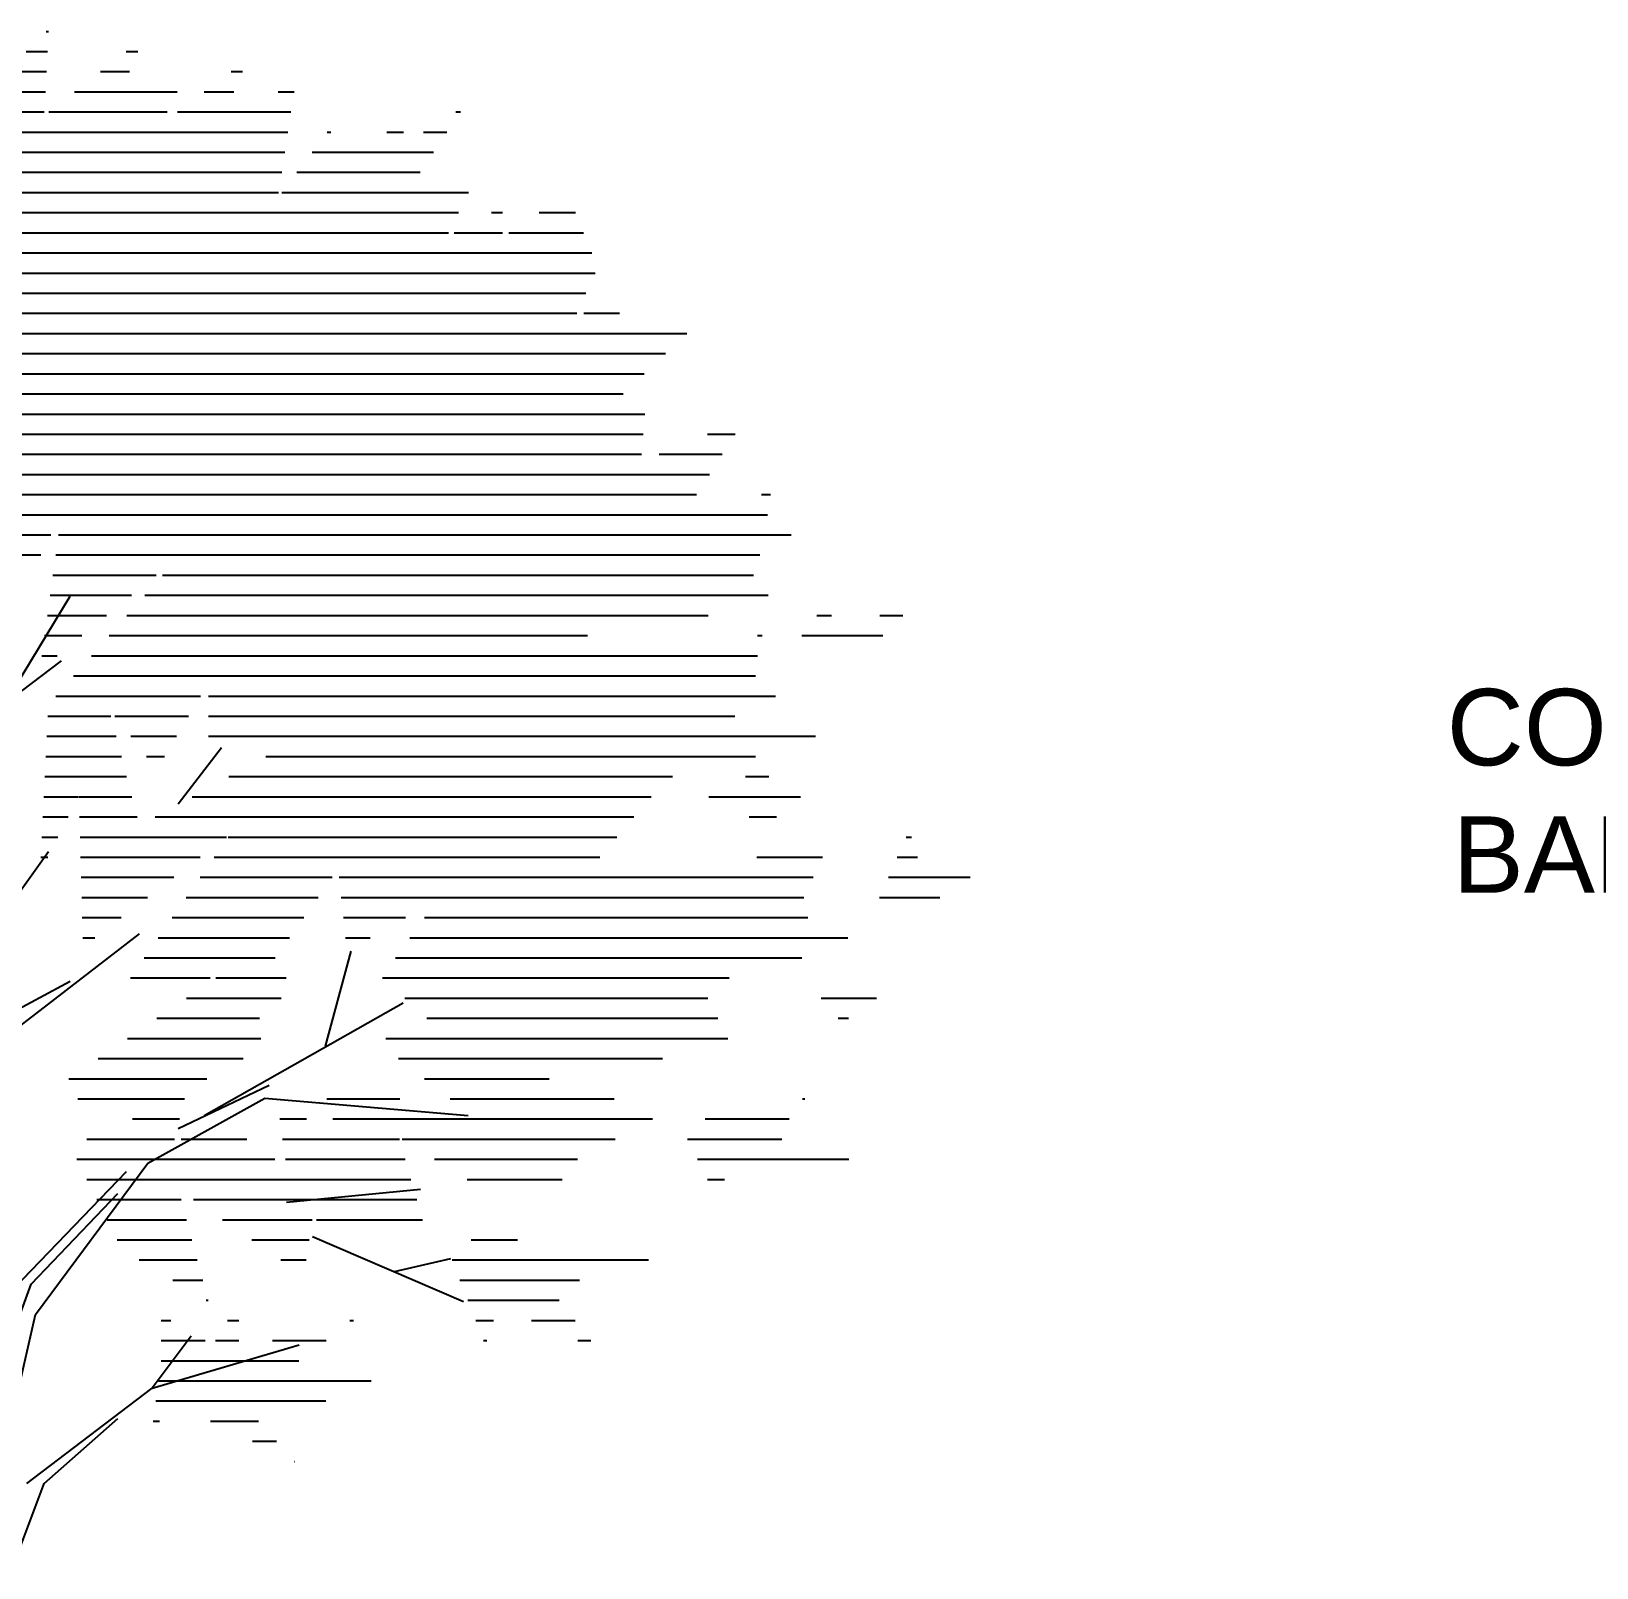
# Model space of a CAD drawing. Header units: metres. Extents: x 2304 to 3408, y 318 to 588.
# Drawn here: x 2636.863 to 2640.14, y 349.755 to 352.97 of the extents above; entities that cross this region are included whole.
import ezdxf
from ezdxf import colors
from ezdxf.entities.mleader import LeaderData, LeaderLine
from ezdxf.math import Vec2, Vec3

# ---------------------------------------------------------------- set-up
doc = ezdxf.new("R2010")
doc.units = ezdxf.units.M
doc.header["$LTSCALE"] = 5.5
doc.header["$MEASUREMENT"] = 0
for name, color, linetype in [('Layout-int', 1, 'Continuous'), ('TXT ESPECIFICAÇÕES', 7, 'Continuous'), ('VEGETACAO', 84, 'Continuous')]:
    doc.layers.add(name, color=color, linetype=linetype)
doc.styles.get("Standard").update_dxf_attribs({"font": 'arial.ttf'})

# ---------------------------------------------------------------- blocks, each defined once
blk = doc.blocks.new('Arv017')
for points in [[(-40.8, 5276.7), (227.3, 5719.4)], [(-14, 5357.2), (200.4, 5518.5)], [(562.9, 5075.4), (696.9, 5249.9)], [(26.4, 4740), (160.4, 4927.8)], [(53.2, 3586.2), (26.4, 4351), (442.1, 4672.8)], [(1019, 4324.2), (1099.4, 4619.2)], [(26.4, 4417.9), (227.3, 4525.5)], [(643.3, 4109.3), (1260.2, 4458.3)], [(562.9, 4069.3), (844.5, 4203.3)], [(39.6, 1694.3), (53.2, 3197.2), (120, 3492.2), (468.9, 3962), (830.9, 4162.9), (1461.4, 4109.3)], [(401.7, 3935.2), (26.4, 3545.8), (-0.8, 3787.5)], [(12.8, 2579.6), (53.2, 3438.5), (106.8, 3586.2), (374.9, 3868)], [(898.1, 3841.1), (1313.8, 3881.2)], [(978.6, 3733.9), (1447.8, 3532.6)], [(1233.4, 3626.2), (1407.8, 3666.6)], [(602.9, 3425.3), (482.1, 3264), (938.2, 3398.1)], [(93.2, 2969.1), (482.1, 3264)], [(66.4, 2754.1), (146.8, 2969.1), (374.9, 3170.4)]]:
    blk.add_lwpolyline(points)
at = {"layer": 'Layout-int', "color": 0}
for points in [[(153.6, 7470.3), (160.1, 7470.3)], [(91.2, 7407.9), (156.9, 7407.9)], [(401, 7407.9), (437.7, 7407.9)], [(28.8, 7345.5), (153.8, 7345.5)], [(321.2, 7345.5), (411.7, 7345.5)], [(726.7, 7345.5), (761.5, 7345.5)], [(-108, 7283), (150.6, 7283)], [(241.4, 7283), (559.7, 7283)], [(643.5, 7283), (735.5, 7283)], [(872.5, 7283), (921.9, 7283)], [(-108, 7220.6), (147.4, 7220.6)], [(161.6, 7220.6), (528.5, 7220.6)], [(560.4, 7220.6), (912.3, 7220.6)], [(1423.4, 7220.6), (1437.7, 7220.6)], [(-108, 7158.2), (902.7, 7158.2)], [(1024.3, 7158.2), (1036.4, 7158.2)], [(1209.6, 7158.2), (1261.7, 7158.2)], [(1323.6, 7158.2), (1396.1, 7158.2)], [(-1017.2, 7095.7), (893.1, 7095.7)], [(977.5, 7095.7), (1354.6, 7095.7)], [(-1107.6, 7033.3), (883.5, 7033.3)], [(930.7, 7033.3), (1313.1, 7033.3)], [(-1080.9, 6970.8), (873.9, 6970.8)], [(883.9, 6970.8), (1463, 6970.8)], [(-1054.1, 6908.4), (1431.8, 6908.4)], [(1533.7, 6908.4), (1568.6, 6908.4)], [(1681.5, 6908.4), (1794.1, 6908.4)], [(-1038, 6846), (1400.6, 6846)], [(1417.9, 6846), (1568.6, 6846)], [(1587.8, 6846), (1819.9, 6846)], [(-1058.9, 6783.5), (1845.6, 6783.5)], [(-1079.7, 6721.1), (1855.6, 6721.1)], [(-1722.7, 6658.7), (1827.1, 6658.7)], [(-1835, 6596.2), (1798.7, 6596.2)], [(1820.6, 6596.2), (1930.8, 6596.2)], [(-1829.2, 6533.8), (2140, 6533.8)], [(-1992.5, 6471.3), (2074, 6471.3)], [(-1982.1, 6408.9), (2008, 6408.9)], [(-2104.5, 6346.5), (1942, 6346.5)], [(-2090.9, 6284), (2009.5, 6284)], [(-2077.3, 6221.6), (2004.6, 6221.6)], [(2204.4, 6221.6), (2289.3, 6221.6)], [(-2063.7, 6159.2), (1999.7, 6159.2)], [(2054.4, 6159.2), (2249.6, 6159.2)], [(-2067.7, 6096.7), (2209.8, 6096.7)], [(-22.1, 6034.3), (2170.1, 6034.3)], [(2371.2, 6034.3), (2399.3, 6034.3)], [(-30.4, 5971.8), (199.2, 5971.8)], [(200.1, 5971.8), (2390.3, 5971.8)], [(-38.7, 5909.4), (168, 5909.4)], [(191.5, 5909.4), (2463.2, 5909.4)], [(-47, 5847), (136.7, 5847)], [(182.8, 5847), (2366.7, 5847)], [(174.2, 5784.5), (494.3, 5784.5)], [(513.7, 5784.5), (2346.8, 5784.5)], [(165.6, 5722.1), (417.5, 5722.1)], [(458.7, 5722.1), (2392.2, 5722.1)], [(156.9, 5659.7), (340.7, 5659.7)], [(403.6, 5659.7), (2206.1, 5659.7)], [(2543.1, 5659.7), (2588, 5659.7)], [(2738.5, 5659.7), (2809.9, 5659.7)], [(148.3, 5597.2), (263.9, 5597.2)], [(348.5, 5597.2), (1832, 5597.2)], [(2358.8, 5597.2), (2373.2, 5597.2)], [(2496.2, 5597.2), (2747.5, 5597.2)], [(139.6, 5534.8), (187.1, 5534.8)], [(293.4, 5534.8), (2359.3, 5534.8)], [(238.3, 5472.3), (2352.5, 5472.3)], [(183.3, 5409.9), (631.8, 5409.9)], [(656.5, 5409.9), (2414.9, 5409.9)], [(158.6, 5347.5), (354.1, 5347.5)], [(366.4, 5347.5), (594.4, 5347.5)], [(656.5, 5347.5), (2289.1, 5347.5)], [(155.4, 5285), (370.3, 5285)], [(415.4, 5285), (557, 5285)], [(656.5, 5285), (2538.4, 5285)], [(152.2, 5222.6), (386.5, 5222.6)], [(464.4, 5222.6), (519.6, 5222.6)], [(834.4, 5222.6), (2352.3, 5222.6)], [(149, 5160.2), (402.7, 5160.2)], [(719.9, 5160.2), (2095.8, 5160.2)], [(2322.2, 5160.2), (2394.3, 5160.2)], [(145.8, 5097.7), (252.2, 5097.7)], [(254.6, 5097.7), (418.9, 5097.7)], [(605.5, 5097.7), (2028.9, 5097.7)], [(2208.2, 5097.7), (2492.3, 5097.7)], [(142.6, 5035.3), (220.9, 5035.3)], [(256.3, 5035.3), (435.2, 5035.3)], [(491, 5035.3), (1975.8, 5035.3)], [(2333.3, 5035.3), (2418.4, 5035.3)], [(139.4, 4972.8), (189.7, 4972.8)], [(258.1, 4972.8), (712, 4972.8)], [(717.5, 4972.8), (1922.7, 4972.8)], [(2819.9, 4972.8), (2836.2, 4972.8)], [(136.2, 4910.4), (158.4, 4910.4)], [(259.8, 4910.4), (630.4, 4910.4)], [(674.2, 4910.4), (1869.6, 4910.4)], [(2357.2, 4910.4), (2560.8, 4910.4)], [(2792.6, 4910.4), (2854.9, 4910.4)], [(261.6, 4848), (548.9, 4848)], [(630.9, 4848), (1040.4, 4848)], [(1061.7, 4848), (2531.5, 4848)], [(2765.2, 4848), (3018.2, 4848)], [(263.4, 4785.5), (467.3, 4785.5)], [(587.5, 4785.5), (996.2, 4785.5)], [(1068.3, 4785.5), (2502.2, 4785.5)], [(2737.8, 4785.5), (2924.5, 4785.5)], [(265.1, 4723.1), (385.7, 4723.1)], [(544.2, 4723.1), (951.9, 4723.1)], [(1074.9, 4723.1), (1267.2, 4723.1)], [(1326, 4723.1), (2514.6, 4723.1)], [(266.9, 4660.7), (304.1, 4660.7)], [(500.9, 4660.7), (907.7, 4660.7)], [(1081.4, 4660.7), (1158.2, 4660.7)], [(1281, 4660.7), (2639.2, 4660.7)], [(457.5, 4598.2), (863.4, 4598.2)], [(1235.9, 4598.2), (2496.3, 4598.2)], [(414.2, 4535.8), (661.5, 4535.8)], [(679, 4535.8), (897.2, 4535.8)], [(1196.3, 4535.8), (2271.4, 4535.8)], [(587.8, 4473.3), (881.8, 4473.3)], [(1265, 4473.3), (2204.9, 4473.3)], [(2556.1, 4473.3), (2728, 4473.3)], [(496.6, 4410.9), (814.5, 4410.9)], [(1333.7, 4410.9), (2236.1, 4410.9)], [(2609.5, 4410.9), (2641.3, 4410.9)], [(405.4, 4348.5), (819.2, 4348.5)], [(1206.2, 4348.5), (2267.4, 4348.5)], [(314.3, 4286), (764.4, 4286)], [(1245.8, 4286), (2064.6, 4286)], [(223.1, 4223.6), (651.1, 4223.6)], [(1326.1, 4223.6), (1713.2, 4223.6)], [(251.4, 4161.2), (582.5, 4161.2)], [(1023.5, 4161.2), (1249.6, 4161.2)], [(1406.3, 4161.2), (1914.6, 4161.2)], [(2499, 4161.2), (2506.2, 4161.2)], [(421.3, 4098.7), (566.8, 4098.7)], [(878.1, 4098.7), (960.6, 4098.7)], [(1042.2, 4098.7), (2033.4, 4098.7)], [(2197.2, 4098.7), (2457.5, 4098.7)], [(278.9, 4036.3), (551.2, 4036.3)], [(571.6, 4036.3), (774.9, 4036.3)], [(886.4, 4036.3), (1248.4, 4036.3)], [(1256.6, 4036.3), (1917.3, 4036.3)], [(2141.8, 4036.3), (2434.2, 4036.3)], [(248.2, 3973.8), (862.5, 3973.8)], [(894.8, 3973.8), (1266.3, 3973.8)], [(1357.5, 3973.8), (1801.3, 3973.8)], [(2173, 3973.8), (2642.5, 3973.8)], [(279.4, 3911.4), (1284.2, 3911.4)], [(1458.4, 3911.4), (1753.3, 3911.4)], [(2204.2, 3911.4), (2257, 3911.4)], [(310.7, 3849), (571.5, 3849)], [(609.6, 3849), (1302.1, 3849)], [(341.9, 3786.5), (588.3, 3786.5)], [(700.1, 3786.5), (978.4, 3786.5)], [(991.4, 3786.5), (1320, 3786.5)], [(373.1, 3724.1), (605.1, 3724.1)], [(790.7, 3724.1), (968.8, 3724.1)], [(1470.9, 3724.1), (1615, 3724.1)], [(441.5, 3661.7), (621.8, 3661.7)], [(881.2, 3661.7), (959.2, 3661.7)], [(1412, 3661.7), (2021.2, 3661.7)], [(545.5, 3599.2), (638.6, 3599.2)], [(1436.4, 3599.2), (1807.4, 3599.2)], [(649.5, 3536.8), (655.4, 3536.8)], [(1460.8, 3536.8), (1744.4, 3536.8)], [(509.3, 3474.3), (539.7, 3474.3)], [(715.7, 3474.3), (750.5, 3474.3)], [(1094.9, 3474.3), (1106.3, 3474.3)], [(1485.2, 3474.3), (1540.5, 3474.3)], [(1658.1, 3474.3), (1793.5, 3474.3)], [(509.3, 3411.9), (646.5, 3411.9)], [(678.4, 3411.9), (750.5, 3411.9)], [(854.5, 3411.9), (1021.2, 3411.9)], [(1509.6, 3411.9), (1519.6, 3411.9)], [(1801.7, 3411.9), (1842.6, 3411.9)], [(509.3, 3349.5), (936.2, 3349.5)], [(501.5, 3287), (1160.7, 3287)], [(493.1, 3224.6), (1020.3, 3224.6)], [(484.7, 3162.2), (504.9, 3162.2)], [(663, 3162.2), (811.5, 3162.2)], [(792.5, 3099.7), (867.6, 3099.7)], [(922.1, 3037.3), (923.7, 3037.3)]]:
    blk.add_lwpolyline(points, dxfattribs=at)

msp = doc.modelspace()

# ---------------------------------------------------------------- block references
at = {"layer": 'VEGETACAO', "xscale": 0.000675, "yscale": 0.000675, "zscale": 0.000675}
msp.add_blockref('Arv017', (2636.791, 347.9277), dxfattribs=at)

# ---------------------------------------------------------------- leaders
at = {"layer": 'TXT ESPECIFICAÇÕES', "ltscale": 0.05}
ml = msp.add_multileader_mtext('Standard', dxfattribs=at)
ml.set_content('CONJUNTO DE MESA E\\PBANCO DE CONCRETO', color=256)
ml.set_leader_properties()
ml.build(insert=Vec2(0, 0))
ml.multileader.update_dxf_attribs({"dogleg_length": 0.36, "arrow_head_size": 0.15})
ctx = ml.context
ctx.base_point, ctx.char_height, ctx.arrow_head_size, ctx.landing_gap_size, ctx.plane_origin = Vec3(2639.7587, 351.5129), 0.16, 0.15, 0.09, Vec3(2644.8524, 348.9684)
ctx.text_align_type = 2
notes = []
notes.append((ctx, [(0, (1, 1, 0), (2642.7966, 351.5129), (-1, 0), 0.36, [(0, [(2642.7966, 348.2451)], 0, [])])]))
ctx.mtext.insert, ctx.mtext.alignment, ctx.mtext.flow_direction = Vec3(2642.3466, 351.5943), 3, 5
for ctx, leaders in notes:
    for number, flags, end, landing, length, lines in leaders:
        leader = LeaderData()
        leader.index, (leader.has_last_leader_line, leader.has_dogleg_vector, leader.attachment_direction) = number, flags
        leader.last_leader_point, leader.dogleg_vector, leader.dogleg_length = Vec3(end), Vec3(landing), length
        for number, points, colour, breaks in lines:
            line = LeaderLine()
            line.index, line.vertices, line.color, line.breaks = number, Vec3.list(points), colors.encode_raw_color(colour), breaks
            leader.lines.append(line)
        ctx.leaders.append(leader)

doc.saveas('drawing.dxf')
